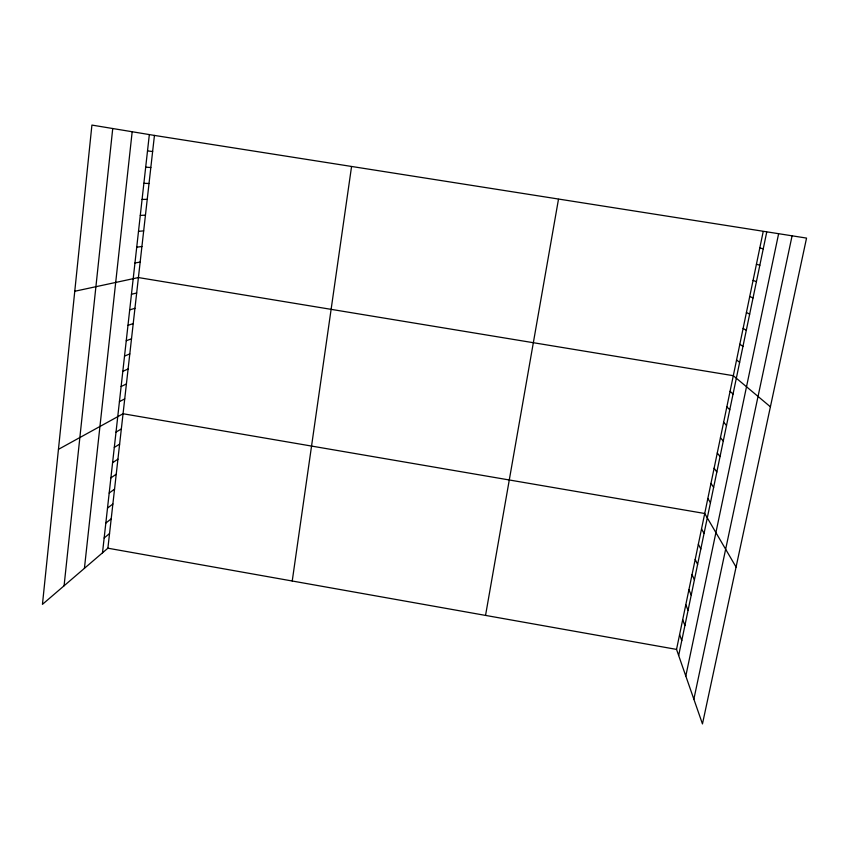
<?xml version="1.0" encoding="UTF-8"?>
<svg xmlns="http://www.w3.org/2000/svg" width="849" height="849" viewBox="0 0 849 849"><rect width="100%" height="100%" fill="white"/><g stroke="black" fill="none" stroke-linecap="round" stroke-linejoin="round"><path stroke-width="1.27" d="M64.089 585.778L112.737 128.528M84.422 568.331L132.179 131.744M102.496 552.826L149.339 134.577M107.887 548.199L154.444 135.426L91.915 125.079L42.45 604.35L107.887 548.199L676.536 649.4L702.463 723.921L806.55 238.091L154.444 135.426M292.236 581.003L351.55 166.595M485.543 615.408L558.472 199.324M676.536 649.4L763.177 231.703M678.669 655.513L766.7 232.223M685.801 676.048L778.575 233.974M693.856 699.205L792.053 235.958M104.151 537.99L109.542 533.543M105.828 523.08L111.208 518.813M107.505 508.095L112.875 504.019M109.192 493.036L114.551 489.151M110.879 477.913L116.239 474.209M112.588 462.705L117.926 459.192M114.297 447.434L119.624 444.112M116.016 432.088L121.333 428.957M58.454 449.344L123.052 413.739L704.723 513.496L736.072 567.047M119.433 401.619L124.729 398.892M121.12 386.507L126.416 383.971M122.818 371.321L128.103 368.986M124.527 356.071L129.801 353.927M126.246 340.736L131.51 338.793M127.976 325.337L133.219 323.596M129.706 309.853L134.938 308.325M131.446 294.306L136.678 292.979M74.765 291.26L138.408 277.559L733.313 375.693L770.404 406.809M134.959 262.978L140.159 262.065M136.721 247.197L141.91 246.497M138.504 231.342L143.683 230.864M140.287 215.413L145.455 215.147M142.08 199.409L147.227 199.356M143.874 183.32L149.021 183.49M145.688 167.147L150.825 167.54M147.514 150.899L152.629 151.525M759.791 248.014L763.262 248.768M756.427 264.251L759.834 265.238M753.074 280.414L756.427 281.624M749.741 296.492L753.031 297.925M746.42 312.485L749.667 314.151M743.119 328.404L746.303 330.293M739.829 344.248L742.96 346.35M736.561 360.008L739.638 362.332M730.066 391.304L733.048 394.053M726.85 406.841L729.769 409.802M723.645 422.293L726.511 425.466M720.451 437.681L723.263 441.056M717.278 452.984L720.037 456.571M714.115 468.224L716.832 472.012M710.974 483.389L713.638 487.379M707.843 498.48L710.454 502.661M701.529 528.895L704.044 533.48M698.356 544.209L700.818 548.995M695.193 559.459L697.613 564.436M692.041 574.635L694.408 579.803M688.91 589.726L691.235 595.096M685.801 604.753L688.072 610.314M682.692 619.706L684.92 625.458M679.603 634.585L681.779 640.528"/></g></svg>
